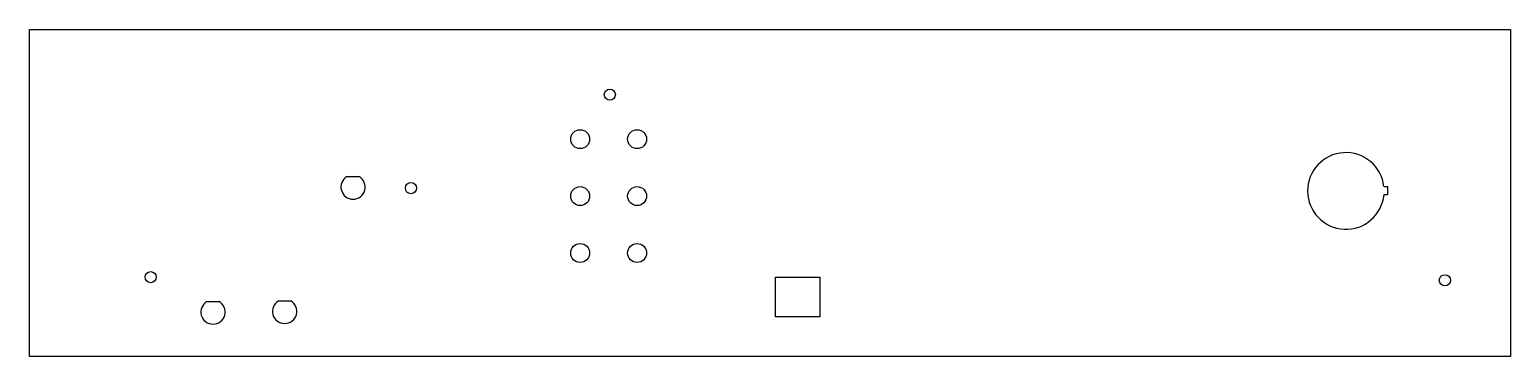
# Model space of a CAD drawing. Header units: millimetres. Extents: x -147 to 252, y -58 to 30.
import ezdxf

# ---------------------------------------------------------------- set-up
doc = ezdxf.new("R2010")
doc.units = ezdxf.units.MM

msp = doc.modelspace()

# ---------------------------------------------------------------- linework, layer by layer
for p, q in [((-147.35, 29.5), (251.65, 29.5)), ((-147.35, -58.5), (-147.35, 29.5)), ((251.65, 29.5), (251.65, -58.5)), ((-61.86, -10.07), (-58.54, -10.07)), ((218.55, -14.98), (217.56, -14.98)), ((217.63, -12.73), (218.55, -12.73)), ((218.55, -12.73), (218.55, -14.98)), ((53.61, -37.17), (65.61, -37.17)), ((53.61, -47.87), (53.61, -37.17)), ((65.61, -37.17), (65.61, -47.87)), ((-99.59, -43.72), (-96.27, -43.72)), ((-80.29, -43.54), (-76.97, -43.54)), ((65.61, -47.87), (53.61, -47.87)), ((251.65, -58.5), (-147.35, -58.5))]:
    msp.add_line(p, q)
for centre, radius in [((9, 12), 1.5), ((1, 0), 2.55), ((16.33, 0), 2.55), ((-44.61, -13.18), 1.5), ((1, -15.33), 2.55), ((16.33, -15.33), 2.55), ((1, -30.66), 2.55), ((16.33, -30.66), 2.55), ((-114.73, -37.16), 1.5), ((234, -38), 1.5)]:
    msp.add_circle(centre, radius)
for centre, radius, start, end in [((207.33, -13.94), 10.32, 6.7695, 354.2639), ((-60.2, -12.9), 3.27, 120.4111, 59.5889), ((-97.93, -46.55), 3.27, 120.4111, 59.5889), ((-78.63, -46.37), 3.27, 120.4111, 59.5889)]:
    msp.add_arc(centre, radius, start, end)

doc.saveas('drawing.dxf')
